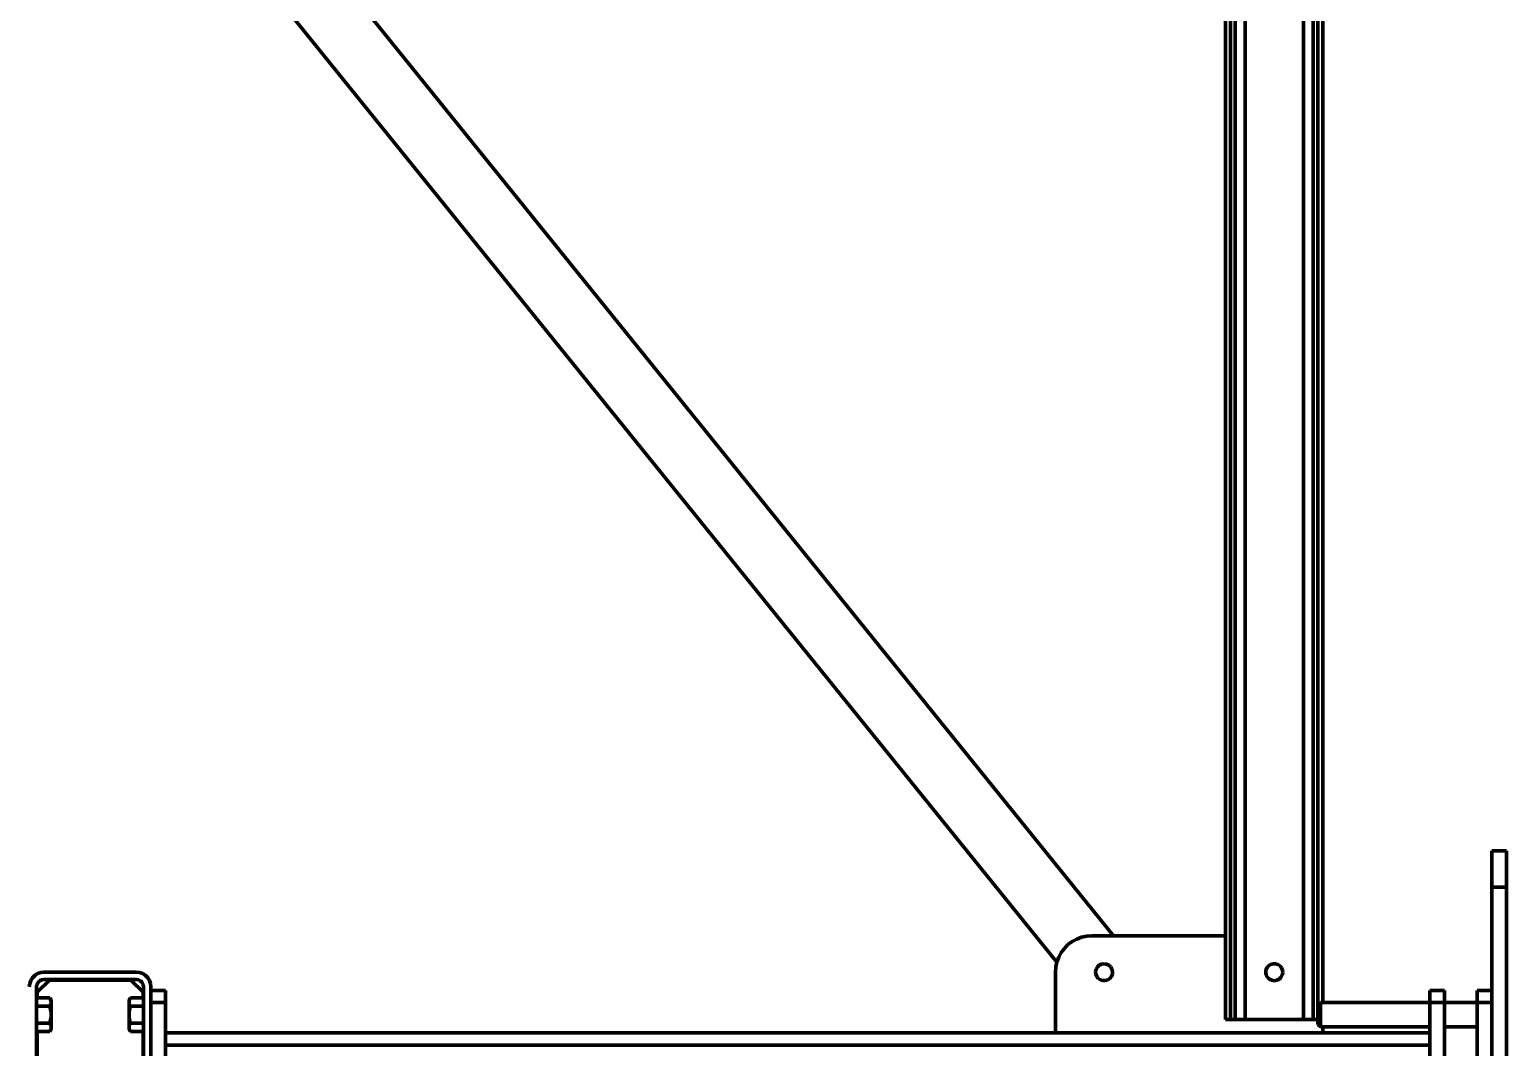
# Model space of a CAD drawing. Header units: millimetres. Extents: x 0 to 594, y 0 to 420.
# Drawn here: x 159.86 to 184.16, y 327.14 to 343.9 of the extents above; entities that cross this region are included whole.
import ezdxf

# ---------------------------------------------------------------- set-up
doc = ezdxf.new("R2010")
doc.units = ezdxf.units.MM

msp = doc.modelspace()

# ---------------------------------------------------------------- linework, layer by layer
at = {"color": 1, "lineweight": 70}
for p, q in [((179.536, 327.6), (179.536, 370.16)), ((179.616, 370.16), (179.616, 327.6)), ((179.696, 327.6), (179.696, 370.16)), ((179.856, 327.6), (179.856, 370.16)), ((180.816, 327.6), (180.816, 370.16)), ((180.976, 327.6), (180.976, 370.16)), ((181.056, 327.84), (181.056, 369.92)), ((181.136, 327.88), (181.136, 369.88)), ((163.61, 346.416), (177.694, 328.98)), ((162.835, 345.785), (176.76, 328.546)), ((183.916, 330.377), (183.916, 330.38)), ((183.916, 330.38), (184.156, 330.38)), ((183.916, 330.365), (183.916, 330.377)), ((183.916, 330.347), (183.916, 330.365)), ((183.916, 330.321), (183.916, 330.347)), ((183.916, 330.289), (183.916, 330.321)), ((183.916, 330.25), (183.916, 330.289)), ((183.916, 330.205), (183.916, 330.25)), ((183.916, 330.155), (183.916, 330.205)), ((184.156, 330.38), (184.156, 330.377)), ((184.156, 330.377), (184.156, 330.365)), ((184.156, 330.365), (184.156, 330.347)), ((184.156, 330.347), (184.156, 330.321)), ((184.156, 330.321), (184.156, 330.289)), ((184.156, 330.289), (184.156, 330.25)), ((184.156, 330.25), (184.156, 330.205)), ((184.156, 330.205), (184.156, 330.155)), ((183.916, 330.1), (183.916, 330.155)), ((183.916, 330.041), (183.916, 330.1)), ((183.916, 329.979), (183.916, 330.041)), ((183.916, 329.914), (183.916, 329.979)), ((184.156, 330.155), (184.156, 330.1)), ((184.156, 330.1), (184.156, 330.041)), ((184.156, 330.041), (184.156, 329.979)), ((184.156, 329.979), (184.156, 329.914)), ((183.916, 329.848), (183.916, 329.914)), ((183.916, 329.78), (183.916, 329.848)), ((183.916, 322.98), (183.916, 329.78)), ((184.156, 329.78), (183.916, 329.78)), ((184.156, 329.914), (184.156, 329.848)), ((184.156, 329.848), (184.156, 329.78)), ((184.156, 322.98), (184.156, 329.78)), ((176.883, 328.773), (176.832, 328.705)), ((176.943, 328.834), (176.883, 328.773)), ((177.012, 328.885), (176.943, 328.834)), ((177.087, 328.926), (177.012, 328.885)), ((177.167, 328.956), (177.087, 328.926)), ((177.251, 328.974), (177.167, 328.956)), ((177.336, 328.98), (177.251, 328.974)), ((179.536, 328.98), (177.336, 328.98)), ((179.536, 328.98), (177.694, 328.98)), ((176.761, 328.55), (176.743, 328.466)), ((176.791, 328.63), (176.761, 328.55)), ((176.832, 328.705), (176.791, 328.63)), ((177.458, 328.496), (177.427, 328.468)), ((177.495, 328.514), (177.458, 328.496)), ((177.536, 328.52), (177.495, 328.514)), ((177.578, 328.514), (177.536, 328.52)), ((177.615, 328.496), (177.578, 328.514)), ((177.646, 328.468), (177.615, 328.496)), ((180.276, 328.507), (180.241, 328.483)), ((180.316, 328.519), (180.276, 328.507)), ((180.357, 328.519), (180.316, 328.519)), ((180.397, 328.507), (180.357, 328.519)), ((180.432, 328.483), (180.397, 328.507)), ((159.88, 328.245), (159.909, 328.29)), ((159.909, 328.29), (159.947, 328.328)), ((159.947, 328.328), (159.992, 328.357)), ((159.992, 328.357), (160.043, 328.374)), ((160.059, 328.255), (160.026, 328.238)), ((160.043, 328.374), (160.096, 328.38)), ((160.096, 328.26), (160.059, 328.255)), ((160.096, 328.38), (161.616, 328.38)), ((161.616, 328.26), (160.096, 328.26)), ((161.616, 328.38), (161.67, 328.374)), ((161.653, 328.255), (161.616, 328.26)), ((161.687, 328.238), (161.653, 328.255)), ((161.67, 328.374), (161.721, 328.357)), ((161.721, 328.357), (161.766, 328.328)), ((161.766, 328.328), (161.804, 328.29)), ((161.804, 328.29), (161.833, 328.245)), ((176.743, 328.466), (176.736, 328.38)), ((176.736, 328.38), (176.736, 327.38)), ((177.406, 328.432), (177.397, 328.391)), ((177.397, 328.391), (177.4, 328.349)), ((177.4, 328.349), (177.415, 328.31)), ((177.427, 328.468), (177.406, 328.432)), ((177.415, 328.31), (177.441, 328.278)), ((177.441, 328.278), (177.476, 328.254)), ((177.476, 328.254), (177.516, 328.242)), ((177.557, 328.242), (177.597, 328.254)), ((177.597, 328.254), (177.632, 328.278)), ((177.632, 328.278), (177.658, 328.31)), ((177.667, 328.432), (177.646, 328.468)), ((177.658, 328.31), (177.673, 328.349)), ((177.676, 328.391), (177.667, 328.432)), ((177.673, 328.349), (177.676, 328.391)), ((180.2, 328.412), (180.197, 328.37)), ((180.197, 328.37), (180.206, 328.329)), ((180.215, 328.45), (180.2, 328.412)), ((180.206, 328.329), (180.227, 328.293)), ((180.241, 328.483), (180.215, 328.45)), ((180.227, 328.293), (180.258, 328.265)), ((180.258, 328.265), (180.295, 328.247)), ((180.378, 328.247), (180.415, 328.265)), ((180.415, 328.265), (180.446, 328.293)), ((180.458, 328.45), (180.432, 328.483)), ((180.446, 328.293), (180.467, 328.329)), ((180.473, 328.412), (180.458, 328.45)), ((180.467, 328.329), (180.476, 328.37)), ((180.476, 328.37), (180.473, 328.412)), ((159.856, 328.14), (159.862, 328.194)), ((159.862, 328.194), (159.88, 328.245)), ((159.982, 328.178), (159.976, 328.14)), ((159.976, 328.14), (159.976, 324.62)), ((159.999, 328.211), (159.982, 328.178)), ((160.186, 328.25), (159.986, 328.05)), ((159.986, 328.05), (159.986, 327.958)), ((160.026, 328.238), (159.999, 328.211)), ((161.526, 328.25), (160.186, 328.25)), ((161.726, 328.05), (161.526, 328.25)), ((161.713, 328.211), (161.687, 328.238)), ((161.731, 328.178), (161.713, 328.211)), ((161.726, 327.958), (161.726, 328.05)), ((161.736, 328.14), (161.731, 328.178)), ((161.736, 324.62), (161.736, 328.14)), ((161.833, 328.245), (161.85, 328.194)), ((161.85, 328.194), (161.856, 328.14)), ((161.856, 328.14), (161.856, 324.62)), ((161.856, 328.08), (162.096, 328.08)), ((162.096, 328.08), (162.096, 328.079)), ((162.096, 328.079), (162.096, 328.075)), ((162.096, 328.075), (162.096, 328.069)), ((162.096, 328.069), (162.096, 328.061)), ((162.096, 328.061), (162.096, 328.05)), ((162.096, 328.05), (162.096, 328.037)), ((162.096, 328.037), (162.096, 328.022)), ((162.096, 328.022), (162.096, 328.005)), ((177.516, 328.242), (177.557, 328.242)), ((180.295, 328.247), (180.336, 328.24)), ((180.336, 328.24), (180.378, 328.247)), ((182.896, 328.079), (182.896, 328.08)), ((182.896, 328.08), (183.136, 328.08)), ((182.896, 328.075), (182.896, 328.079)), ((182.896, 328.069), (182.896, 328.075)), ((182.896, 328.061), (182.896, 328.069)), ((182.896, 328.05), (182.896, 328.061)), ((182.896, 328.037), (182.896, 328.05)), ((182.896, 328.022), (182.896, 328.037)), ((182.896, 328.005), (182.896, 328.022)), ((183.136, 328.08), (183.136, 328.079)), ((183.136, 328.079), (183.136, 328.075)), ((183.136, 328.075), (183.136, 328.069)), ((183.136, 328.069), (183.136, 328.061)), ((183.136, 328.061), (183.136, 328.05)), ((183.136, 328.05), (183.136, 328.037)), ((183.136, 328.037), (183.136, 328.022)), ((183.136, 328.022), (183.136, 328.005)), ((183.676, 328.079), (183.676, 328.08)), ((183.676, 328.08), (183.916, 328.08)), ((183.676, 328.075), (183.676, 328.079)), ((183.676, 328.069), (183.676, 328.075)), ((183.676, 328.061), (183.676, 328.069)), ((183.676, 328.05), (183.676, 328.061)), ((183.676, 328.037), (183.676, 328.05)), ((183.676, 328.022), (183.676, 328.037)), ((183.676, 328.005), (183.676, 328.022)), ((160.193, 327.958), (159.976, 327.958)), ((160.193, 327.819), (159.976, 327.819)), ((160.193, 327.958), (160.206, 327.931)), ((160.213, 327.923), (160.193, 327.958)), ((160.206, 327.846), (160.193, 327.819)), ((160.193, 327.819), (160.206, 327.765)), ((160.206, 327.931), (160.213, 327.906)), ((160.213, 327.871), (160.206, 327.846)), ((160.213, 327.922), (160.213, 327.923)), ((160.213, 327.923), (160.213, 327.923)), ((160.213, 327.923), (160.213, 327.923)), ((160.213, 327.923), (160.213, 327.923)), ((160.213, 327.923), (160.213, 327.923)), ((160.213, 327.923), (160.213, 327.922)), ((160.213, 327.921), (160.213, 327.922)), ((160.213, 327.922), (160.213, 327.922)), ((160.213, 327.922), (160.213, 327.922)), ((160.213, 327.922), (160.213, 327.921)), ((160.213, 327.92), (160.213, 327.921)), ((160.213, 327.921), (160.213, 327.92)), ((160.213, 327.919), (160.213, 327.92)), ((160.213, 327.92), (160.213, 327.919)), ((160.213, 327.917), (160.213, 327.919)), ((160.213, 327.919), (160.213, 327.917)), ((160.213, 327.916), (160.213, 327.917)), ((160.213, 327.917), (160.213, 327.916)), ((160.213, 327.914), (160.213, 327.916)), ((160.213, 327.916), (160.213, 327.914)), ((160.213, 327.912), (160.213, 327.914)), ((160.213, 327.914), (160.213, 327.912)), ((160.213, 327.91), (160.213, 327.912)), ((160.213, 327.912), (160.213, 327.91)), ((160.213, 327.908), (160.213, 327.91)), ((160.213, 327.91), (160.213, 327.908)), ((160.213, 327.906), (160.213, 327.908)), ((160.213, 327.908), (160.213, 327.906)), ((160.213, 327.906), (160.213, 327.871)), ((160.213, 327.863), (160.213, 327.871)), ((160.213, 327.854), (160.213, 327.863)), ((160.213, 327.844), (160.213, 327.854)), ((160.213, 327.834), (160.213, 327.844)), ((160.213, 327.824), (160.213, 327.834)), ((160.213, 327.813), (160.213, 327.824)), ((160.213, 327.802), (160.213, 327.813)), ((160.213, 327.79), (160.213, 327.802)), ((160.213, 327.778), (160.213, 327.79)), ((160.213, 327.766), (160.213, 327.778)), ((161.499, 327.923), (161.519, 327.958)), ((161.499, 327.906), (161.506, 327.931)), ((161.499, 327.922), (161.499, 327.923)), ((161.499, 327.923), (161.499, 327.923)), ((161.499, 327.923), (161.499, 327.923)), ((161.499, 327.923), (161.499, 327.923)), ((161.499, 327.923), (161.499, 327.923)), ((161.499, 327.923), (161.499, 327.922)), ((161.499, 327.921), (161.499, 327.922)), ((161.499, 327.922), (161.499, 327.922)), ((161.499, 327.922), (161.499, 327.922)), ((161.499, 327.922), (161.499, 327.921)), ((161.499, 327.92), (161.499, 327.921)), ((161.499, 327.921), (161.499, 327.92)), ((161.499, 327.919), (161.499, 327.92)), ((161.499, 327.92), (161.499, 327.919)), ((161.499, 327.917), (161.499, 327.919)), ((161.499, 327.919), (161.499, 327.917)), ((161.499, 327.916), (161.499, 327.917)), ((161.499, 327.917), (161.499, 327.916)), ((161.499, 327.914), (161.499, 327.916)), ((161.499, 327.916), (161.499, 327.914)), ((161.499, 327.912), (161.499, 327.914)), ((161.499, 327.914), (161.499, 327.912)), ((161.499, 327.91), (161.499, 327.912)), ((161.499, 327.912), (161.499, 327.91)), ((161.499, 327.908), (161.499, 327.91)), ((161.499, 327.91), (161.499, 327.908)), ((161.499, 327.906), (161.499, 327.908)), ((161.499, 327.908), (161.499, 327.906)), ((161.499, 327.871), (161.499, 327.906)), ((161.499, 327.871), (161.499, 327.863)), ((161.506, 327.846), (161.499, 327.871)), ((161.499, 327.863), (161.499, 327.854)), ((161.499, 327.854), (161.499, 327.844)), ((161.499, 327.844), (161.499, 327.834)), ((161.499, 327.834), (161.499, 327.824)), ((161.499, 327.824), (161.499, 327.813)), ((161.499, 327.813), (161.499, 327.802)), ((161.499, 327.802), (161.499, 327.79)), ((161.499, 327.79), (161.499, 327.778)), ((161.499, 327.778), (161.499, 327.766)), ((161.506, 327.931), (161.519, 327.958)), ((161.519, 327.819), (161.506, 327.846)), ((161.506, 327.765), (161.519, 327.819)), ((161.519, 327.958), (161.736, 327.958)), ((161.519, 327.819), (161.736, 327.819)), ((162.096, 327.88), (161.856, 327.88)), ((162.096, 328.005), (162.096, 327.987)), ((162.096, 327.987), (162.096, 327.967)), ((162.096, 327.967), (162.096, 327.947)), ((162.096, 327.947), (162.096, 327.925)), ((162.096, 327.925), (162.096, 327.903)), ((162.096, 327.903), (162.096, 327.88)), ((162.096, 324.88), (162.096, 327.88)), ((181.056, 327.84), (181.096, 327.88)), ((181.056, 327.836), (181.056, 327.84)), ((181.056, 327.825), (181.056, 327.836)), ((181.056, 327.806), (181.056, 327.825)), ((181.056, 327.78), (181.056, 327.806)), ((181.056, 327.75), (181.056, 327.78)), ((181.096, 327.88), (181.096, 327.879)), ((182.896, 327.88), (181.096, 327.88)), ((181.096, 327.879), (181.096, 327.875)), ((181.096, 327.875), (181.096, 327.869)), ((181.096, 327.869), (181.096, 327.861)), ((181.096, 327.861), (181.096, 327.85)), ((181.096, 327.85), (181.096, 327.837)), ((181.096, 327.837), (181.096, 327.822)), ((181.096, 327.822), (181.096, 327.805)), ((181.096, 327.805), (181.096, 327.787)), ((181.096, 327.787), (181.096, 327.767)), ((181.096, 327.767), (181.096, 327.747)), ((182.896, 327.987), (182.896, 328.005)), ((182.896, 327.967), (182.896, 327.987)), ((182.896, 327.947), (182.896, 327.967)), ((182.896, 327.925), (182.896, 327.947)), ((182.896, 327.903), (182.896, 327.925)), ((182.896, 327.88), (182.896, 327.903)), ((182.896, 327.88), (182.896, 324.88)), ((183.136, 327.88), (182.896, 327.88)), ((183.136, 328.005), (183.136, 327.987)), ((183.136, 327.987), (183.136, 327.967)), ((183.136, 327.967), (183.136, 327.947)), ((183.136, 327.947), (183.136, 327.925)), ((183.136, 327.925), (183.136, 327.903)), ((183.136, 327.903), (183.136, 327.88)), ((183.136, 327.88), (183.136, 324.88)), ((183.676, 327.88), (183.136, 327.88)), ((183.676, 327.987), (183.676, 328.005)), ((183.676, 327.967), (183.676, 327.987)), ((183.676, 327.947), (183.676, 327.967)), ((183.676, 327.925), (183.676, 327.947)), ((183.676, 327.903), (183.676, 327.925)), ((183.676, 327.88), (183.676, 327.903)), ((183.676, 324.88), (183.676, 327.88)), ((183.916, 327.88), (183.676, 327.88)), ((160.193, 327.542), (159.976, 327.542)), ((160.206, 327.596), (160.193, 327.542)), ((160.193, 327.542), (160.206, 327.515)), ((160.206, 327.765), (160.213, 327.715)), ((160.213, 327.646), (160.206, 327.596)), ((160.213, 327.754), (160.213, 327.766)), ((160.213, 327.741), (160.213, 327.754)), ((160.213, 327.728), (160.213, 327.741)), ((160.213, 327.715), (160.213, 327.728)), ((160.213, 327.715), (160.213, 327.646)), ((160.213, 327.633), (160.213, 327.646)), ((160.213, 327.62), (160.213, 327.633)), ((160.213, 327.607), (160.213, 327.62)), ((160.213, 327.595), (160.213, 327.607)), ((160.213, 327.583), (160.213, 327.595)), ((160.213, 327.571), (160.213, 327.583)), ((160.213, 327.559), (160.213, 327.571)), ((160.213, 327.548), (160.213, 327.559)), ((160.213, 327.537), (160.213, 327.548)), ((160.213, 327.527), (160.213, 327.537)), ((160.213, 327.517), (160.213, 327.527)), ((161.499, 327.766), (161.499, 327.754)), ((161.499, 327.715), (161.506, 327.765)), ((161.499, 327.754), (161.499, 327.741)), ((161.499, 327.741), (161.499, 327.728)), ((161.499, 327.728), (161.499, 327.715)), ((161.499, 327.646), (161.499, 327.715)), ((161.506, 327.596), (161.499, 327.646)), ((161.499, 327.646), (161.499, 327.633)), ((161.499, 327.633), (161.499, 327.62)), ((161.499, 327.62), (161.499, 327.607)), ((161.499, 327.607), (161.499, 327.595)), ((161.499, 327.595), (161.499, 327.583)), ((161.499, 327.583), (161.499, 327.571)), ((161.499, 327.571), (161.499, 327.559)), ((161.499, 327.559), (161.499, 327.548)), ((161.499, 327.548), (161.499, 327.537)), ((161.499, 327.537), (161.499, 327.527)), ((161.499, 327.527), (161.499, 327.517)), ((161.519, 327.542), (161.506, 327.596)), ((161.506, 327.515), (161.519, 327.542)), ((161.519, 327.542), (161.736, 327.542)), ((179.536, 327.6), (179.616, 327.6)), ((179.616, 327.6), (179.625, 327.6)), ((179.625, 327.6), (179.634, 327.6)), ((179.634, 327.6), (179.643, 327.6)), ((179.643, 327.6), (179.651, 327.6)), ((179.651, 327.6), (179.659, 327.6)), ((179.659, 327.6), (179.666, 327.6)), ((179.666, 327.6), (179.673, 327.6)), ((179.673, 327.6), (179.679, 327.6)), ((179.679, 327.6), (179.684, 327.6)), ((179.684, 327.6), (179.688, 327.6)), ((179.688, 327.6), (179.692, 327.6)), ((179.692, 327.6), (179.694, 327.6)), ((179.694, 327.6), (179.696, 327.6)), ((179.696, 327.6), (179.696, 327.6)), ((179.696, 327.6), (179.697, 327.6)), ((179.697, 327.6), (179.7, 327.6)), ((179.7, 327.6), (179.705, 327.6)), ((179.705, 327.6), (179.712, 327.6)), ((179.712, 327.6), (179.721, 327.6)), ((179.721, 327.6), (179.731, 327.6)), ((179.731, 327.6), (179.743, 327.6)), ((179.743, 327.6), (179.757, 327.6)), ((179.757, 327.6), (179.771, 327.6)), ((179.771, 327.6), (179.787, 327.6)), ((179.787, 327.6), (179.804, 327.6)), ((179.804, 327.6), (179.821, 327.6)), ((179.821, 327.6), (179.838, 327.6)), ((179.838, 327.6), (179.856, 327.6)), ((179.856, 327.6), (180.816, 327.6)), ((180.816, 327.6), (180.834, 327.6)), ((180.834, 327.6), (180.852, 327.6)), ((180.852, 327.6), (180.869, 327.6)), ((180.869, 327.6), (180.886, 327.6)), ((180.886, 327.6), (180.902, 327.6)), ((180.902, 327.6), (180.916, 327.6)), ((180.916, 327.6), (180.93, 327.6)), ((180.93, 327.6), (180.942, 327.6)), ((180.942, 327.6), (180.952, 327.6)), ((180.952, 327.6), (180.961, 327.6)), ((180.961, 327.6), (180.967, 327.6)), ((180.967, 327.6), (180.972, 327.6)), ((180.972, 327.6), (180.975, 327.6)), ((180.975, 327.6), (180.976, 327.6)), ((180.976, 327.6), (180.977, 327.6)), ((180.977, 327.6), (180.978, 327.6)), ((180.978, 327.6), (180.981, 327.6)), ((180.981, 327.6), (180.984, 327.6)), ((180.984, 327.6), (180.989, 327.6)), ((180.989, 327.6), (180.994, 327.6)), ((180.994, 327.6), (181, 327.6)), ((181, 327.6), (181.007, 327.6)), ((181.007, 327.6), (181.014, 327.6)), ((181.014, 327.6), (181.022, 327.6)), ((181.022, 327.6), (181.03, 327.6)), ((181.03, 327.6), (181.039, 327.6)), ((181.039, 327.6), (181.047, 327.6)), ((181.047, 327.6), (181.056, 327.6)), ((181.056, 327.716), (181.056, 327.75)), ((181.056, 327.68), (181.056, 327.716)), ((181.056, 327.645), (181.056, 327.68)), ((181.056, 327.611), (181.056, 327.645)), ((181.056, 327.581), (181.056, 327.611)), ((181.056, 327.555), (181.056, 327.581)), ((181.056, 327.536), (181.056, 327.555)), ((181.056, 327.524), (181.056, 327.536)), ((181.056, 327.52), (181.056, 327.524)), ((181.096, 327.747), (181.096, 327.725)), ((181.096, 327.725), (181.096, 327.703)), ((181.096, 327.703), (181.096, 327.68)), ((181.096, 327.68), (181.096, 327.658)), ((181.096, 327.658), (181.096, 327.636)), ((181.096, 327.636), (181.096, 327.614)), ((181.096, 327.614), (181.096, 327.594)), ((181.096, 327.594), (181.096, 327.574)), ((181.096, 327.574), (181.096, 327.556)), ((181.096, 327.556), (181.096, 327.539)), ((181.096, 327.539), (181.096, 327.524)), ((181.096, 327.524), (181.096, 327.511)), ((160.193, 327.403), (159.976, 327.403)), ((159.986, 327.403), (159.986, 325.358)), ((160.213, 327.438), (160.193, 327.403)), ((160.206, 327.43), (160.193, 327.403)), ((160.206, 327.515), (160.213, 327.49)), ((160.213, 327.455), (160.206, 327.43)), ((160.213, 327.507), (160.213, 327.517)), ((160.213, 327.498), (160.213, 327.507)), ((160.213, 327.49), (160.213, 327.498)), ((160.213, 327.49), (160.213, 327.455)), ((160.213, 327.455), (160.213, 327.453)), ((160.213, 327.453), (160.213, 327.455)), ((160.213, 327.453), (160.213, 327.451)), ((160.213, 327.451), (160.213, 327.453)), ((160.213, 327.451), (160.213, 327.449)), ((160.213, 327.449), (160.213, 327.451)), ((160.213, 327.449), (160.213, 327.447)), ((160.213, 327.447), (160.213, 327.449)), ((160.213, 327.447), (160.213, 327.445)), ((160.213, 327.445), (160.213, 327.447)), ((160.213, 327.445), (160.213, 327.444)), ((160.213, 327.444), (160.213, 327.445)), ((160.213, 327.444), (160.213, 327.442)), ((160.213, 327.442), (160.213, 327.444)), ((160.213, 327.442), (160.213, 327.441)), ((160.213, 327.441), (160.213, 327.442)), ((160.213, 327.441), (160.213, 327.44)), ((160.213, 327.44), (160.213, 327.441)), ((160.213, 327.44), (160.213, 327.439)), ((160.213, 327.439), (160.213, 327.44)), ((160.213, 327.439), (160.213, 327.439)), ((160.213, 327.439), (160.213, 327.438)), ((160.213, 327.438), (160.213, 327.439)), ((160.213, 327.439), (160.213, 327.439)), ((160.213, 327.438), (160.213, 327.438)), ((160.213, 327.438), (160.213, 327.438)), ((160.213, 327.438), (160.213, 327.438)), ((160.213, 327.438), (160.213, 327.438)), ((161.499, 327.517), (161.499, 327.507)), ((161.499, 327.49), (161.506, 327.515)), ((161.499, 327.507), (161.499, 327.498)), ((161.499, 327.498), (161.499, 327.49)), ((161.499, 327.455), (161.499, 327.49)), ((161.499, 327.455), (161.499, 327.453)), ((161.499, 327.453), (161.499, 327.455)), ((161.506, 327.43), (161.499, 327.455)), ((161.499, 327.453), (161.499, 327.451)), ((161.499, 327.451), (161.499, 327.453)), ((161.499, 327.451), (161.499, 327.449)), ((161.499, 327.449), (161.499, 327.451)), ((161.499, 327.449), (161.499, 327.447)), ((161.499, 327.447), (161.499, 327.449)), ((161.499, 327.447), (161.499, 327.445)), ((161.499, 327.445), (161.499, 327.447)), ((161.499, 327.445), (161.499, 327.444)), ((161.499, 327.444), (161.499, 327.445)), ((161.499, 327.444), (161.499, 327.442)), ((161.499, 327.442), (161.499, 327.444)), ((161.499, 327.442), (161.499, 327.441)), ((161.499, 327.441), (161.499, 327.442)), ((161.499, 327.441), (161.499, 327.44)), ((161.499, 327.44), (161.499, 327.441)), ((161.499, 327.44), (161.499, 327.439)), ((161.499, 327.439), (161.499, 327.44)), ((161.499, 327.439), (161.499, 327.439)), ((161.499, 327.439), (161.499, 327.438)), ((161.499, 327.438), (161.499, 327.439)), ((161.499, 327.439), (161.499, 327.439)), ((161.499, 327.438), (161.499, 327.438)), ((161.499, 327.438), (161.499, 327.438)), ((161.499, 327.438), (161.499, 327.438)), ((161.499, 327.438), (161.499, 327.438)), ((161.499, 327.438), (161.519, 327.403)), ((161.519, 327.403), (161.506, 327.43)), ((161.519, 327.403), (161.736, 327.403)), ((161.726, 325.358), (161.726, 327.403)), ((162.096, 327.38), (182.896, 327.38)), ((181.056, 327.52), (181.096, 327.48)), ((181.096, 327.511), (181.096, 327.5)), ((181.096, 327.5), (181.096, 327.492)), ((181.096, 327.492), (181.096, 327.485)), ((181.096, 327.485), (181.096, 327.482)), ((181.096, 327.482), (181.096, 327.48)), ((182.896, 327.48), (181.096, 327.48)), ((181.136, 327.38), (181.136, 327.48)), ((181.136, 327.38), (181.136, 327.48)), ((183.676, 327.48), (183.136, 327.48)), ((159.986, 327.142), (159.976, 327.142)), ((161.726, 327.142), (161.736, 327.142)), ((162.096, 327.18), (182.896, 327.18))]:
    msp.add_line(p, q, dxfattribs=at)

doc.saveas('drawing.dxf')
